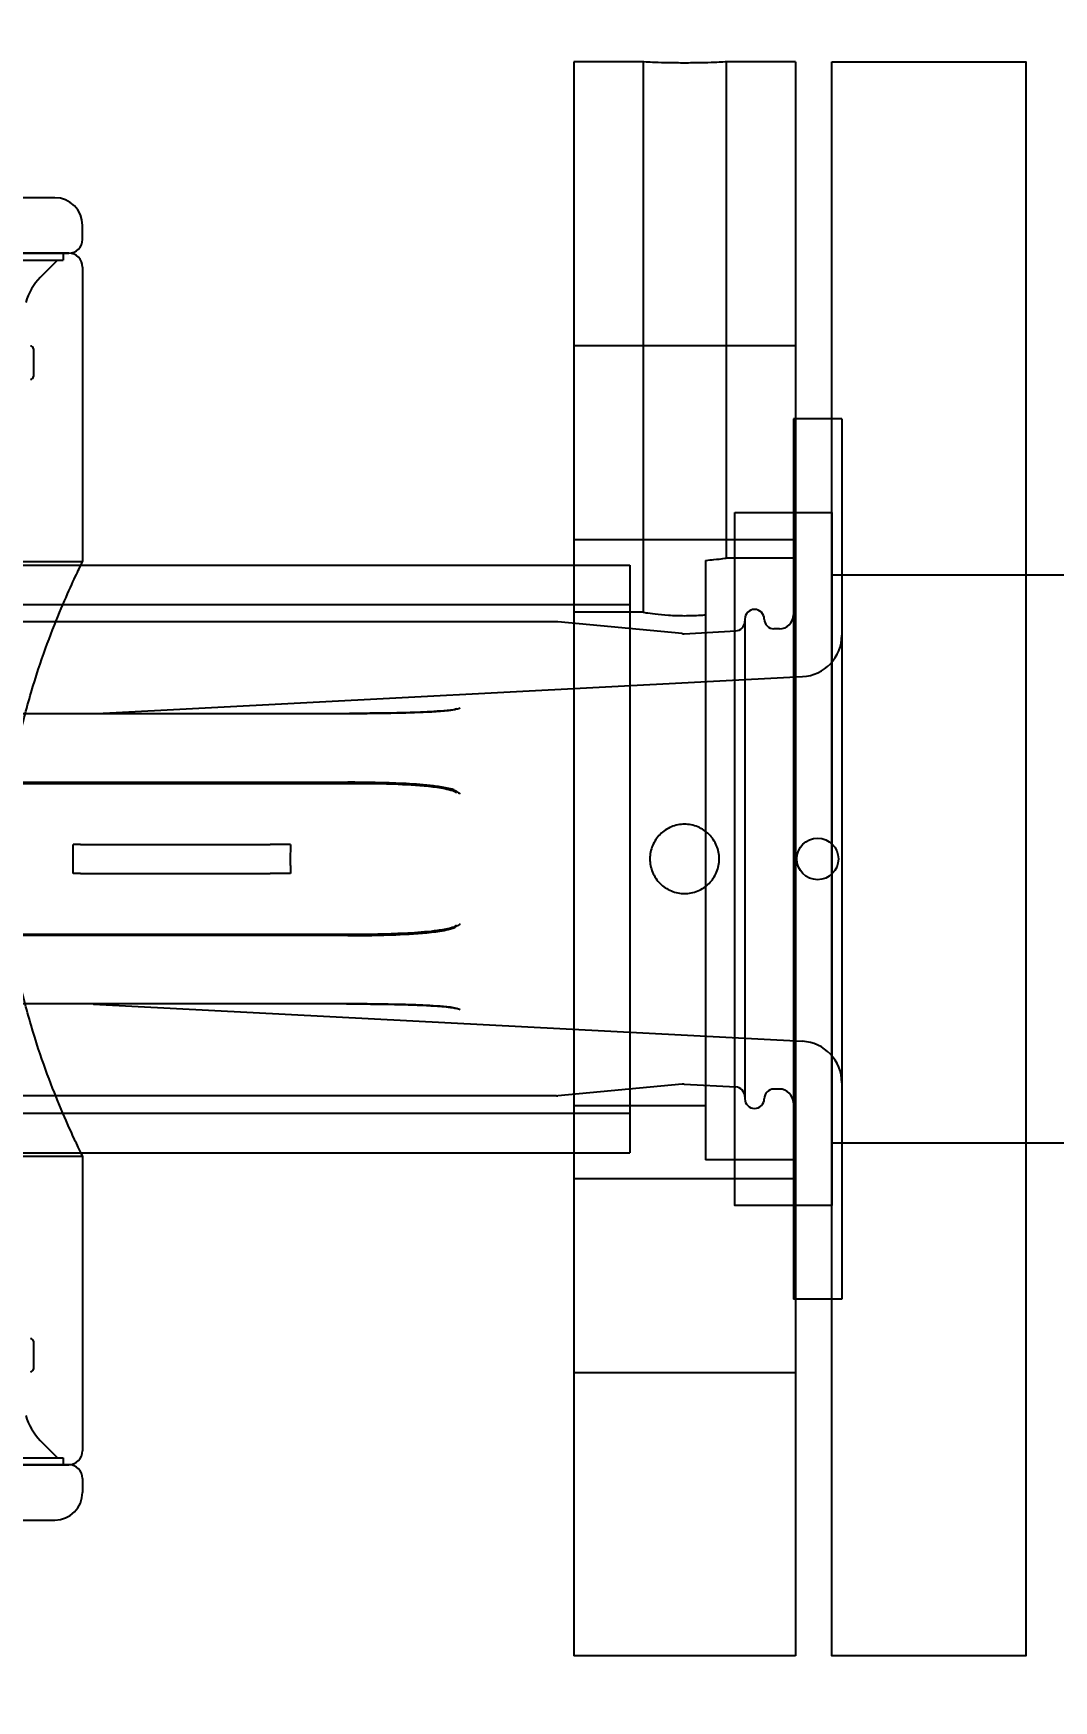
# Model space of a CAD drawing. Header units: millimetres. Extents: x -5247 to 64230, y -16204 to 29599.
# Drawn here: x 55916 to 55989.6, y 21175.4 to 21295.6 of the extents above; entities that cross this region are included whole.
import ezdxf
from ezdxf import colors
from ezdxf.entities.mleader import LeaderData, LeaderLine
from ezdxf.math import Vec2, Vec3

# ---------------------------------------------------------------- set-up
doc = ezdxf.new("R2010")
doc.units = ezdxf.units.MM
doc.layers.add('Выноски надписи', color=7, linetype='Continuous')
doc.layers.add('Фитинги', color=7, linetype='Continuous')
doc.styles.add('ISO_250', font='isocpeur.ttf', dxfattribs={"height": 250})

# ---------------------------------------------------------------- blocks, each defined once
blk = doc.blocks.new('_Dot')
at = {"color": 0, "linetype": 'ByBlock', "lineweight": -2}
blk.add_line((-0.5, 0), (-1, 0), dxfattribs=at)
at = {"color": 0, "linetype": 'ByBlock', "const_width": 0.5}
blk.add_lwpolyline([(-0.25, 0, 1), (0.25, 0, 1)], format="xyb", close=True, dxfattribs=at)
blk = doc.blocks.new('Siemens 7ME65202DF122JE1')
at = {"ltscale": 25.703859}
for p, q in [((-19.35, 57.5), (-19.35, -57.5)), ((-3.35, 57.5), (-3.35, -57.5))]:
    blk.add_line(p, q, dxfattribs=at)
at = {"ltscale": 9.523383}
for p, q in [((-14.35, 57.5), (-19.35, 57.5)), ((-3.35, 57.5), (-8.35, 57.5)), ((-3.35, 21.7), (-8.35, 21.7)), ((-3.35, 21.7), (-8.35, 21.7)), ((-59.8, 21.45), (-54.8, 21.45)), ((-59.8, 21.45), (-54.8, 21.45)), ((-14.35, 17.8), (-19.35, 17.8)), ((-14.35, 17.8), (-19.35, 17.8)), ((-59.8, -21.45), (-54.8, -21.45)), ((-59.8, -21.45), (-54.8, -21.45))]:
    blk.add_line(p, q, dxfattribs=at)
for p, q in [((-19.35, 57.5), (-19.35, -57.5)), ((-14.35, 57.5), (-19.35, 57.5)), ((-3.35, 57.5), (-8.35, 57.5)), ((-3.35, 57.5), (-3.35, -57.5)), ((-56.8, 47.7), (-141.7, 47.7)), ((-54.8, 44.7), (-54.8, 45.7)), ((-142.7, 43.7), (-55.8, 43.7)), ((-55.8, 43.7), (-142.7, 43.7)), ((-54.8, 42.7), (-54.8, 21.45)), ((0, 31.75), (-3.35, 31.75)), ((0, 31.75), (0, -31.75)), ((-54.92, 21.2), (-19.35, 21.2)), ((-54.92, -21.2), (-19.35, -21.2)), ((-54.8, -21.45), (-54.8, -42.7)), ((0, -31.75), (-3.35, -31.75)), ((-55.8, -43.7), (-142.7, -43.7)), ((-142.7, -43.7), (-55.8, -43.7)), ((-54.8, -44.7), (-54.8, -45.7)), ((-141.7, -47.7), (-56.8, -47.7)), ((-3.35, -57.5), (-19.35, -57.5))]:
    blk.add_line(p, q)
at = {"ltscale": 24.008224}
blk.add_line((-14.35, 57.5), (-14.35, 17.8), dxfattribs=at)
blk.add_line((-14.35, 57.5), (-14.35, 17.8), dxfattribs=at)
at = {"ltscale": 24.742554}
blk.add_line((-8.35, 57.5), (-8.35, 21.7), dxfattribs=at)
blk.add_line((-8.35, 57.5), (-8.35, 21.7), dxfattribs=at)
at = {"ltscale": 25.807568}
for p, q in [((-56.8, 47.7), (-141.7, 47.7)), ((-141.7, -47.7), (-56.8, -47.7))]:
    blk.add_line(p, q, dxfattribs=at)
at = {"ltscale": 1.904597}
for p, q in [((-54.8, 44.7), (-54.8, 45.7)), ((-54.8, -44.7), (-54.8, -45.7))]:
    blk.add_line(p, q, dxfattribs=at)
at = {"ltscale": 25.399538}
for p, q in [((-142.7, 43.7), (-55.8, 43.7)), ((-55.8, 43.7), (-142.7, 43.7)), ((-55.8, -43.7), (-142.7, -43.7)), ((-142.7, -43.7), (-55.8, -43.7))]:
    blk.add_line(p, q, dxfattribs=at)
at = {"ltscale": 0.952248}
for p, q in [((-56.2, 43.7), (-56.2, 43.2)), ((-56.2, 43.7), (-56.2, 43.2)), ((-56.2, -43.2), (-56.2, -43.7)), ((-56.2, -43.2), (-56.2, -43.7))]:
    blk.add_line(p, q, dxfattribs=at)
at = {"ltscale": 25.16571}
for p, q in [((-142.3, 43.2), (-56.2, 43.2)), ((-142.3, 43.2), (-56.2, 43.2)), ((-142.3, -43.2), (-56.2, -43.2)), ((-142.3, -43.2), (-56.2, -43.2))]:
    blk.add_line(p, q, dxfattribs=at)
at = {"ltscale": 3.371218}
for p, q in [((-57.85, 41.95), (-56.6, 43.2)), ((-57.85, 41.95), (-56.6, 43.2)), ((-57.85, -41.95), (-56.6, -43.2)), ((-57.85, -41.95), (-56.6, -43.2))]:
    blk.add_line(p, q, dxfattribs=at)
at = {"ltscale": 25.7015}
for p, q in [((-54.8, 42.7), (-54.8, 21.45)), ((-54.8, -21.45), (-54.8, -42.7))]:
    blk.add_line(p, q, dxfattribs=at)
at = {"ltscale": 3.809293}
for p, q in [((-58.35, 36.8), (-58.35, 34.8)), ((-58.35, 36.8), (-58.35, 34.8)), ((-58.35, -34.8), (-58.35, -36.8)), ((-58.35, -34.8), (-58.35, -36.8))]:
    blk.add_line(p, q, dxfattribs=at)
at = {"ltscale": 25.80229}
for p, q in [((-19.35, 37.05), (-3.35, 37.05)), ((-19.35, 37.05), (-3.35, 37.05)), ((-19.35, 23.05), (-3.35, 23.05)), ((-19.35, 23.05), (-3.35, 23.05)), ((-19.35, -23.05), (-3.35, -23.05)), ((-19.35, -23.05), (-3.35, -23.05)), ((-19.35, -37.05), (-3.35, -37.05)), ((-19.35, -37.05), (-3.35, -37.05)), ((-3.35, -57.5), (-19.35, -57.5))]:
    blk.add_line(p, q, dxfattribs=at)
at = {"ltscale": 25.398001}
for p, q in [((-3.5, 31.75), (-3.5, -31.75)), ((-3.5, 31.75), (-3.5, -31.75)), ((0, 31.75), (0, -31.75))]:
    blk.add_line(p, q, dxfattribs=at)
at = {"ltscale": 6.666338}
for p, q in [((0, 31.75), (-3.5, 31.75)), ((0, -31.75), (-3.5, -31.75))]:
    blk.add_line(p, q, dxfattribs=at)
at = {"ltscale": 0.285604}
for p, q in [((-3.35, 31.75), (-3.5, 31.75)), ((-3.35, -31.75), (-3.5, -31.75))]:
    blk.add_line(p, q, dxfattribs=at)
at = {"ltscale": 26.910982}
for p, q in [((-59.8, 21.2), (-15.3, 21.2)), ((-59.8, 18.35), (-15.3, 18.35)), ((-59.8, 18.35), (-15.3, 18.35)), ((-59.8, -18.35), (-15.3, -18.35)), ((-59.8, -18.35), (-15.3, -18.35)), ((-59.8, -21.2), (-15.3, -21.2))]:
    blk.add_line(p, q, dxfattribs=at)
at = {"ltscale": 9.294628}
for p, q in [((-59.8, 21.2), (-54.92, 21.2)), ((-59.8, -21.2), (-54.92, -21.2))]:
    blk.add_line(p, q, dxfattribs=at)
at = {"ltscale": 7.713921}
for p, q in [((-19.35, 21.2), (-15.3, 21.2)), ((-19.35, -21.2), (-15.3, -21.2))]:
    blk.add_line(p, q, dxfattribs=at)
at = {"ltscale": 24.785742}
blk.add_line((-15.3, 21.2), (-15.3, -21.2), dxfattribs=at)
blk.add_line((-15.3, 21.2), (-15.3, -21.2), dxfattribs=at)
at = {"ltscale": 26.434542}
blk.add_line((-9.85, 21.54), (-9.85, -21.7), dxfattribs=at)
blk.add_line((-9.85, 21.54), (-9.85, -21.7), dxfattribs=at)
at = {"ltscale": 24.584784}
for p, q in [((-20.6, 17.1), (-61.25, 17.1)), ((-20.6, 17.1), (-61.25, 17.1)), ((-20.6, -17.1), (-61.25, -17.1)), ((-20.6, -17.1), (-61.25, -17.1))]:
    blk.add_line(p, q, dxfattribs=at)
at = {"ltscale": 21.819384}
for p, q in [((-11.52, 16.26), (-20.5, 17.1)), ((-11.52, 16.26), (-20.5, 17.1)), ((-11.52, -16.26), (-20.5, -17.1)), ((-11.52, -16.26), (-20.5, -17.1))]:
    blk.add_line(p, q, dxfattribs=at)
at = {"ltscale": 26.29393}
blk.add_line((-7, 17.3), (-7, -17.3), dxfattribs=at)
blk.add_line((-7, 17.3), (-7, -17.3), dxfattribs=at)
at = {"ltscale": 7.083381}
for p, q in [((-11.38, 16.25), (-7.66, 16.45)), ((-11.38, 16.25), (-7.66, 16.45)), ((-11.38, -16.25), (-7.66, -16.45)), ((-11.38, -16.25), (-7.66, -16.45))]:
    blk.add_line(p, q, dxfattribs=at)
at = {"ltscale": 0.761779}
for p, q in [((-4.5, 16.6), (-4.9, 16.6)), ((-4.5, 16.6), (-4.9, 16.6)), ((-4.5, -16.6), (-4.9, -16.6)), ((-4.5, -16.6), (-4.9, -16.6))]:
    blk.add_line(p, q, dxfattribs=at)
at = {"ltscale": 24.439964}
blk.add_line((-53.29, 10.51), (-2.84, 13.15), dxfattribs=at)
blk.add_line((-53.29, 10.51), (-2.84, 13.15), dxfattribs=at)
at = {"ltscale": 25.68721}
blk.add_line((-162.96, 10.5), (-35.54, 10.5), dxfattribs=at)
blk.add_line((-162.96, 10.5), (-35.54, 10.5), dxfattribs=at)
at = {"ltscale": 25.73398}
for p, q in [((-163.08, 5.45), (-35.42, 5.45)), ((-163.08, 5.45), (-35.42, 5.45)), ((-35.42, -5.45), (-163.08, -5.45)), ((-35.42, -5.45), (-163.08, -5.45))]:
    blk.add_line(p, q, dxfattribs=at)
at = {"ltscale": 25.640421}
for p, q in [((-162.85, 5.53), (-35.65, 5.53)), ((-162.85, 5.53), (-35.65, 5.53)), ((-35.65, -5.53), (-162.85, -5.53)), ((-35.65, -5.53), (-162.85, -5.53))]:
    blk.add_line(p, q, dxfattribs=at)
at = {"ltscale": 1.570642}
for p, q in [((-54.95, 1.05), (-55.48, 1.05)), ((-54.95, 1.05), (-55.48, 1.05)), ((-54.95, -1.05), (-55.48, -1.05)), ((-54.95, -1.05), (-55.48, -1.05))]:
    blk.add_line(p, q, dxfattribs=at)
at = {"ltscale": 1.999831}
for p, q in [((-55.48, 0), (-55.48, 1.05)), ((-55.48, 0), (-55.48, 1.05)), ((-55.48, -1.05), (-55.48, 0)), ((-55.48, -1.05), (-55.48, 0))]:
    blk.add_line(p, q, dxfattribs=at)
at = {"ltscale": 22.09321}
for p, q in [((-54.95, 1.05), (-41.25, 1.05)), ((-54.95, 1.05), (-41.25, 1.05)), ((-54.95, -1.05), (-41.25, -1.05)), ((-54.95, -1.05), (-41.25, -1.05))]:
    blk.add_line(p, q, dxfattribs=at)
at = {"ltscale": 3.06574}
for p, q in [((-39.78, 1.05), (-41.25, 1.05)), ((-39.78, 1.05), (-41.25, 1.05)), ((-39.78, -1.05), (-41.25, -1.05)), ((-39.78, -1.05), (-41.25, -1.05))]:
    blk.add_line(p, q, dxfattribs=at)
at = {"ltscale": 25.59815}
blk.add_line((-35.76, -10.46), (-162.74, -10.46), dxfattribs=at)
blk.add_line((-35.76, -10.46), (-162.74, -10.46), dxfattribs=at)
at = {"ltscale": 0.013863}
blk.add_line((-54.02, -10.47), (-54.02, -10.47), dxfattribs=at)
blk.add_line((-54.02, -10.47), (-54.02, -10.47), dxfattribs=at)
at = {"ltscale": 24.794432}
blk.add_line((-54.02, -10.47), (-2.84, -13.15), dxfattribs=at)
blk.add_line((-54.02, -10.47), (-2.84, -13.15), dxfattribs=at)
at = {"ltscale": 22.980164}
blk.add_line((-9.85, -17.8), (-19.35, -17.8), dxfattribs=at)
blk.add_line((-9.85, -17.8), (-19.35, -17.8), dxfattribs=at)
at = {"ltscale": 12.380428}
blk.add_line((-3.35, -21.7), (-9.85, -21.7), dxfattribs=at)
blk.add_line((-3.35, -21.7), (-9.85, -21.7), dxfattribs=at)
at = {"ltscale": 22.798204}
blk.add_circle((-1.75, 0), 1.5, dxfattribs=at)
blk.add_circle((-1.75, 0), 1.5)
at = {"ltscale": 5.983681}
for centre, start, end in [((-56.8, 45.7), 0, 90), ((-56.8, -45.7), 270, 0)]:
    blk.add_arc(centre, 2, start, end, dxfattribs=at)
for centre, radius, start, end in [((-56.8, 45.7), 2, 0, 90), ((-55.8, 44.7), 1, 270, 0), ((-55.8, 42.7), 1, 0, 90), ((-55.8, -42.7), 1, 270, 0), ((-55.8, -44.7), 1, 0, 90), ((-56.8, -45.7), 2, 270, 0)]:
    blk.add_arc(centre, radius, start, end)
at = {"ltscale": 2.991791}
for centre, start, end in [((-55.8, 44.7), 270, 0), ((-55.8, 42.7), 0, 90), ((-4.5, 17.6), 270, 0), ((-4.5, 17.6), 270, 0), ((-4.5, -17.6), 0, 90), ((-4.5, -17.6), 0, 90), ((-55.8, -42.7), 270, 0), ((-55.8, -44.7), 0, 90)]:
    blk.add_arc(centre, 1, start, end, dxfattribs=at)
at = {"ltscale": 3.989087}
for centre, start, end in [((-55.02, 39.12), 135, 165), ((-55.02, 39.12), 135, 165), ((-55.02, -39.12), 195, 225), ((-55.02, -39.12), 195, 225)]:
    blk.add_arc(centre, 4, start, end, dxfattribs=at)
at = {"ltscale": 0.598278}
for centre, start, end in [((-58.55, 36.8), 0, 90), ((-58.55, 36.8), 0, 90), ((-58.55, 34.8), 270, 0), ((-58.55, 34.8), 270, 0), ((-58.55, -34.8), 0, 90), ((-58.55, -34.8), 0, 90), ((-58.55, -36.8), 270, 0), ((-58.55, -36.8), 270, 0)]:
    blk.add_arc(centre, 0.2, start, end, dxfattribs=at)
at = {"ltscale": 0.177297}
for centre, start, end in [((-20.6, 16.1), 84.6637, 90), ((-20.6, 16.1), 84.6637, 90), ((-20.6, -16.1), 270, 275.3363), ((-20.6, -16.1), 270, 275.3363)]:
    blk.add_arc(centre, 1, start, end, dxfattribs=at)
at = {"ltscale": 2.024413}
for centre, start, end in [((-7.7, 17.15), 273, 0), ((-7.7, 17.15), 273, 0), ((-7.7, -17.15), 0, 87), ((-7.7, -17.15), 0, 87)]:
    blk.add_arc(centre, 0.7, start, end, dxfattribs=at)
at = {"ltscale": 4.188547}
for centre, start, end in [((-6.3, 17.3), 0, 180), ((-6.3, 17.3), 0, 180), ((-6.3, -17.3), 180, 0), ((-6.3, -17.3), 180, 0)]:
    blk.add_arc(centre, 0.7, start, end, dxfattribs=at)
at = {"ltscale": 2.094223}
for centre, start, end in [((-4.9, 17.3), 180, 270), ((-4.9, 17.3), 180, 270), ((-4.9, -17.3), 90, 180), ((-4.9, -17.3), 90, 180)]:
    blk.add_arc(centre, 0.7, start, end, dxfattribs=at)
at = {"ltscale": 0.277026}
for centre, start, end in [((-11.43, 17.25), 264.6637, 273), ((-11.43, 17.25), 264.6637, 273), ((-11.43, -17.25), 87, 95.3363), ((-11.43, -17.25), 87, 95.3363)]:
    blk.add_arc(centre, 1, start, end, dxfattribs=at)
at = {"ltscale": 8.676382}
for centre, start, end in [((-3, 16.15), 273, 0), ((-3, 16.15), 273, 0), ((-3, -16.15), 0, 87), ((-3, -16.15), 0, 87)]:
    blk.add_arc(centre, 3, start, end, dxfattribs=at)
at = {"ltscale": 0.625174}
blk.add_ellipse((-28.13, 20.44), major_axis=(-4.32, -9.41), ratio=0.748949, start_param=0.589859, end_param=0.62156, dxfattribs=at)
blk.add_ellipse((-28.13, 20.44), major_axis=(-4.32, -9.41), ratio=0.748949, start_param=0.589859, end_param=0.62156, dxfattribs=at)
at = {"ltscale": 0.625367}
blk.add_ellipse((-28.13, 8.72), major_axis=(8.07, -6.5), ratio=0.279112, start_param=4.973072, end_param=5.004747, dxfattribs=at)
blk.add_ellipse((-28.13, 8.72), major_axis=(8.07, -6.5), ratio=0.279112, start_param=4.973072, end_param=5.004747, dxfattribs=at)
at = {"ltscale": 0.625369}
blk.add_ellipse((-28.13, -8.71), major_axis=(8.07, 6.5), ratio=0.278847, start_param=1.278459, end_param=1.310133, dxfattribs=at)
blk.add_ellipse((-28.13, -8.71), major_axis=(8.07, 6.5), ratio=0.278847, start_param=1.278459, end_param=1.310133, dxfattribs=at)
at = {"ltscale": 0.625542}
blk.add_ellipse((-28.13, -20.41), major_axis=(-4.38, 9.41), ratio=0.746838, start_param=5.654068, end_param=5.685717, dxfattribs=at)
blk.add_ellipse((-28.13, -20.41), major_axis=(-4.38, 9.41), ratio=0.746838, start_param=5.654068, end_param=5.685717, dxfattribs=at)
at = {"ltscale": 22.798824}
blk.add_open_spline([(-8.35, 57.5), (-8.35, 57.5), (-8.43, 57.5), (-8.73, 57.48), (-8.96, 57.47), (-9.49, 57.45), (-9.83, 57.44), (-10.57, 57.43), (-10.97, 57.42), (-11.35, 57.42), (-11.73, 57.42), (-12.13, 57.43), (-12.87, 57.44), (-13.21, 57.45), (-13.74, 57.47), (-13.97, 57.48), (-14.27, 57.5), (-14.35, 57.5), (-14.35, 57.5)], degree=3, knots=[1.3563362, 1.3563362, 1.3563362, 1.3563362, 1.4693643, 1.4693643, 1.5823923, 1.5823923, 1.6954203, 1.6954203, 1.8084483, 1.8084483, 1.8084483, 1.9214764, 1.9214764, 2.0345044, 2.0345044, 2.1475324, 2.1475324, 2.2605604, 2.2605604, 2.2605604, 2.2605604], dxfattribs=at)
for points, knots in [([(-8.35, 57.5), (-8.35, 57.5), (-8.43, 57.5), (-8.73, 57.48), (-8.96, 57.47), (-9.49, 57.45), (-9.83, 57.44), (-10.57, 57.43), (-10.97, 57.42), (-11.35, 57.42), (-11.73, 57.42), (-12.13, 57.43), (-12.87, 57.44), (-13.21, 57.45), (-13.74, 57.47), (-13.97, 57.48), (-14.27, 57.5), (-14.35, 57.5), (-14.35, 57.5)], [1.3563362, 1.3563362, 1.3563362, 1.3563362, 1.4693643, 1.4693643, 1.5823923, 1.5823923, 1.6954203, 1.6954203, 1.8084483, 1.8084483, 1.8084483, 1.9214764, 1.9214764, 2.0345044, 2.0345044, 2.1475324, 2.1475324, 2.2605604, 2.2605604, 2.2605604, 2.2605604]), ([(-54.8, -21.45), (-54.8, -21.45), (-54.86, -21.32), (-55.13, -20.76), (-55.33, -20.34), (-55.83, -19.24), (-56.13, -18.56), (-56.78, -16.99), (-57.13, -16.11), (-57.81, -14.23), (-58.17, -13.16), (-58.85, -10.84), (-59.18, -9.59), (-59.72, -6.95), (-59.95, -5.58), (-60.24, -2.78), (-60.32, -1.37), (-60.32, 0), (-60.32, 1.37), (-60.24, 2.78), (-59.95, 5.58), (-59.72, 6.95), (-59.18, 9.59), (-58.85, 10.84), (-58.17, 13.16), (-57.81, 14.23), (-57.13, 16.11), (-56.78, 16.99), (-56.13, 18.56), (-55.83, 19.24), (-55.33, 20.34), (-55.13, 20.76), (-54.86, 21.32), (-54.8, 21.45), (-54.8, 21.45)], [9.878713, 9.878713, 9.878713, 9.878713, 10.289848, 10.289848, 10.700983, 10.700983, 11.112118, 11.112118, 11.523253, 11.523253, 11.935344, 11.935344, 12.347435, 12.347435, 12.759526, 12.759526, 13.171617, 13.171617, 13.171617, 13.583708, 13.583708, 13.995799, 13.995799, 14.40789, 14.40789, 14.819981, 14.819981, 15.231116, 15.231116, 15.642251, 15.642251, 16.053386, 16.053386, 16.464521, 16.464521, 16.464521, 16.464521]), ([(-11.35, 2.5), (-11.04, 2.5), (-10.7, 2.44), (-10.09, 2.18), (-9.8, 1.99), (-9.36, 1.55), (-9.17, 1.26), (-8.91, 0.65), (-8.85, 0.31), (-8.85, -0.31), (-8.91, -0.65), (-9.17, -1.26), (-9.36, -1.55), (-9.8, -1.99), (-10.09, -2.18), (-10.7, -2.44), (-11.04, -2.5), (-11.35, -2.5), (-11.66, -2.5), (-12, -2.44), (-12.61, -2.18), (-12.9, -1.99), (-13.34, -1.55), (-13.53, -1.26), (-13.79, -0.65), (-13.85, -0.31), (-13.85, 0.31), (-13.79, 0.65), (-13.53, 1.26), (-13.34, 1.55), (-12.9, 1.99), (-12.61, 2.18), (-12, 2.44), (-11.66, 2.5), (-11.35, 2.5)], [0.753475, 0.753475, 0.753475, 0.753475, 0.84766, 0.84766, 0.941844, 0.941844, 1.036028, 1.036028, 1.130213, 1.130213, 1.224397, 1.224397, 1.318582, 1.318582, 1.412766, 1.412766, 1.506951, 1.506951, 1.506951, 1.601135, 1.601135, 1.695319, 1.695319, 1.789504, 1.789504, 1.883688, 1.883688, 1.977873, 1.977873, 2.072057, 2.072057, 2.166241, 2.166241, 2.260426, 2.260426, 2.260426, 2.260426])]:
    blk.add_open_spline(points, degree=3, knots=knots)
at = {"ltscale": 5.991542}
blk.add_open_spline([(-9.85, 21.54), (-9.62, 21.56), (-9.41, 21.58), (-8.96, 21.62), (-8.73, 21.65), (-8.43, 21.69), (-8.35, 21.7), (-8.35, 21.7)], degree=3, knots=[-1.6603941, -1.6603941, -1.6603941, -1.6603941, -1.5842636, -1.5842636, -1.4711025, -1.4711025, -1.3579415, -1.3579415, -1.3579415, -1.3579415], dxfattribs=at)
blk.add_open_spline([(-9.85, 21.54), (-9.62, 21.56), (-9.41, 21.58), (-8.96, 21.62), (-8.73, 21.65), (-8.43, 21.69), (-8.35, 21.7), (-8.35, 21.7)], degree=3, knots=[-1.6603941, -1.6603941, -1.6603941, -1.6603941, -1.5842636, -1.5842636, -1.4711025, -1.4711025, -1.3579415, -1.3579415, -1.3579415, -1.3579415], dxfattribs=at)
at = {"ltscale": 25.48765}
blk.add_open_spline([(-54.8, -21.45), (-54.8, -21.45), (-54.86, -21.32), (-55.13, -20.76), (-55.33, -20.34), (-55.83, -19.24), (-56.13, -18.56), (-56.78, -16.99), (-57.13, -16.11), (-57.81, -14.23), (-58.17, -13.16), (-58.85, -10.84), (-59.18, -9.59), (-59.72, -6.95), (-59.95, -5.58), (-60.24, -2.78), (-60.32, -1.37), (-60.32, 0), (-60.32, 1.37), (-60.24, 2.78), (-59.95, 5.58), (-59.72, 6.95), (-59.18, 9.59), (-58.85, 10.84), (-58.17, 13.16), (-57.81, 14.23), (-57.13, 16.11), (-56.78, 16.99), (-56.13, 18.56), (-55.83, 19.24), (-55.33, 20.34), (-55.13, 20.76), (-54.86, 21.32), (-54.8, 21.45), (-54.8, 21.45)], degree=3, knots=[9.878713, 9.878713, 9.878713, 9.878713, 10.289848, 10.289848, 10.700983, 10.700983, 11.112118, 11.112118, 11.523253, 11.523253, 11.935344, 11.935344, 12.347435, 12.347435, 12.759526, 12.759526, 13.171617, 13.171617, 13.171617, 13.583708, 13.583708, 13.995799, 13.995799, 14.40789, 14.40789, 14.819981, 14.819981, 15.231116, 15.231116, 15.642251, 15.642251, 16.053386, 16.053386, 16.464521, 16.464521, 16.464521, 16.464521], dxfattribs=at)
at = {"ltscale": 11.985127}
blk.add_open_spline([(-14.35, 17.8), (-14.35, 17.8), (-14.27, 17.79), (-13.97, 17.74), (-13.74, 17.71), (-13.21, 17.64), (-12.87, 17.61), (-12.13, 17.56), (-11.73, 17.55), (-11.35, 17.55), (-10.97, 17.55), (-10.57, 17.56), (-10.08, 17.59), (-9.96, 17.6), (-9.85, 17.61)], degree=3, knots=[1.358863, 1.358863, 1.358863, 1.358863, 1.4721, 1.4721, 1.585337, 1.585337, 1.6985772, 1.6985772, 1.8118174, 1.8118174, 1.8118174, 1.9250575, 1.9250575, 1.9620866, 1.9620866, 1.9620866, 1.9620866], dxfattribs=at)
blk.add_open_spline([(-14.35, 17.8), (-14.35, 17.8), (-14.27, 17.79), (-13.97, 17.74), (-13.74, 17.71), (-13.21, 17.64), (-12.87, 17.61), (-12.13, 17.56), (-11.73, 17.55), (-11.35, 17.55), (-10.97, 17.55), (-10.57, 17.56), (-10.08, 17.59), (-9.96, 17.6), (-9.85, 17.61)], degree=3, knots=[1.358863, 1.358863, 1.358863, 1.358863, 1.4721, 1.4721, 1.585337, 1.585337, 1.6985772, 1.6985772, 1.8118174, 1.8118174, 1.8118174, 1.9250575, 1.9250575, 1.9620866, 1.9620866, 1.9620866, 1.9620866], dxfattribs=at)
at = {"ltscale": 0.498649}
blk.add_open_spline([(-53.56, 10.5), (-53.47, 10.5), (-53.38, 10.5), (-53.29, 10.51)], degree=3, dxfattribs=at)
blk.add_open_spline([(-53.56, 10.5), (-53.47, 10.5), (-53.38, 10.5), (-53.29, 10.51)], degree=3, dxfattribs=at)
at = {"ltscale": 0.020465}
blk.add_open_spline([(-53.29, 10.51), (-53.29, 10.51), (-53.29, 10.51), (-53.29, 10.51)], degree=3, dxfattribs=at)
blk.add_open_spline([(-53.29, 10.51), (-53.29, 10.51), (-53.29, 10.51), (-53.29, 10.51)], degree=3, dxfattribs=at)
at = {"ltscale": 14.895714}
blk.add_open_spline([(-35.54, 10.5), (-34.39, 10.5), (-33.25, 10.51), (-32.11, 10.53), (-31.26, 10.55), (-30.42, 10.58), (-29.58, 10.62), (-29.17, 10.65), (-28.77, 10.67), (-28.38, 10.72), (-28.18, 10.74), (-27.97, 10.77), (-27.8, 10.82)], degree=3, knots=[0, 0, 0, 0, 0.438409, 0.438409, 0.438409, 0.763361, 0.763361, 0.763361, 0.919223, 0.919223, 0.919223, 1, 1, 1, 1], dxfattribs=at)
blk.add_open_spline([(-35.54, 10.5), (-34.39, 10.5), (-33.25, 10.51), (-32.11, 10.53), (-31.26, 10.55), (-30.42, 10.58), (-29.58, 10.62), (-29.17, 10.65), (-28.77, 10.67), (-28.38, 10.72), (-28.18, 10.74), (-27.97, 10.77), (-27.8, 10.82)], degree=3, knots=[0, 0, 0, 0, 0.438409, 0.438409, 0.438409, 0.763361, 0.763361, 0.763361, 0.919223, 0.919223, 0.919223, 1, 1, 1, 1], dxfattribs=at)
at = {"ltscale": 14.899157}
blk.add_open_spline([(-27.8, 10.82), (-28.07, 10.74), (-28.4, 10.71), (-29.04, 10.66), (-29.36, 10.64), (-30.33, 10.58), (-30.98, 10.56), (-32.93, 10.51), (-34.23, 10.5), (-35.54, 10.5)], degree=3, knots=[0, 0, 0, 0, 0.125, 0.125, 0.25, 0.25, 0.5, 0.5, 1, 1, 1, 1], dxfattribs=at)
blk.add_open_spline([(-27.8, 10.82), (-28.07, 10.74), (-28.4, 10.71), (-29.04, 10.66), (-29.36, 10.64), (-30.33, 10.58), (-30.98, 10.56), (-32.93, 10.51), (-34.23, 10.5), (-35.54, 10.5)], degree=3, knots=[0, 0, 0, 0, 0.125, 0.125, 0.25, 0.25, 0.5, 0.5, 1, 1, 1, 1], dxfattribs=at)
at = {"ltscale": 19.20435}
blk.add_open_spline([(-27.8, 4.86), (-28.07, 5.05), (-28.41, 5.1), (-29.06, 5.22), (-29.38, 5.26), (-30.37, 5.37), (-31.03, 5.41), (-33.01, 5.51), (-34.33, 5.53), (-35.65, 5.53)], degree=3, knots=[0, 0, 0, 0, 0.125, 0.125, 0.25, 0.25, 0.5, 0.5, 1, 1, 1, 1], dxfattribs=at)
blk.add_open_spline([(-27.8, 4.86), (-28.07, 5.05), (-28.41, 5.1), (-29.06, 5.22), (-29.38, 5.26), (-30.37, 5.37), (-31.03, 5.41), (-33.01, 5.51), (-34.33, 5.53), (-35.65, 5.53)], degree=3, knots=[0, 0, 0, 0, 0.125, 0.125, 0.25, 0.25, 0.5, 0.5, 1, 1, 1, 1], dxfattribs=at)
at = {"ltscale": 14.673576}
blk.add_open_spline([(-35.42, 5.45), (-34.29, 5.45), (-33.15, 5.44), (-32.02, 5.39), (-31.19, 5.36), (-30.36, 5.31), (-29.53, 5.21), (-29.14, 5.16), (-28.74, 5.11), (-28.36, 5.01), (-28.16, 4.96), (-27.96, 4.91), (-27.8, 4.8)], degree=3, knots=[0, 0, 0, 0, 0.441757, 0.441757, 0.441757, 0.765329, 0.765329, 0.765329, 0.92049, 0.92049, 0.92049, 1, 1, 1, 1], dxfattribs=at)
blk.add_open_spline([(-35.42, 5.45), (-34.29, 5.45), (-33.15, 5.44), (-32.02, 5.39), (-31.19, 5.36), (-30.36, 5.31), (-29.53, 5.21), (-29.14, 5.16), (-28.74, 5.11), (-28.36, 5.01), (-28.16, 4.96), (-27.96, 4.91), (-27.8, 4.8)], degree=3, knots=[0, 0, 0, 0, 0.441757, 0.441757, 0.441757, 0.765329, 0.765329, 0.765329, 0.92049, 0.92049, 0.92049, 1, 1, 1, 1], dxfattribs=at)
at = {"ltscale": 25.330709}
blk.add_open_spline([(-11.35, 2.5), (-11.04, 2.5), (-10.7, 2.44), (-10.09, 2.18), (-9.8, 1.99), (-9.36, 1.55), (-9.17, 1.26), (-8.91, 0.65), (-8.85, 0.31), (-8.85, -0.31), (-8.91, -0.65), (-9.17, -1.26), (-9.36, -1.55), (-9.8, -1.99), (-10.09, -2.18), (-10.7, -2.44), (-11.04, -2.5), (-11.35, -2.5), (-11.66, -2.5), (-12, -2.44), (-12.61, -2.18), (-12.9, -1.99), (-13.34, -1.55), (-13.53, -1.26), (-13.79, -0.65), (-13.85, -0.31), (-13.85, 0.31), (-13.79, 0.65), (-13.53, 1.26), (-13.34, 1.55), (-12.9, 1.99), (-12.61, 2.18), (-12, 2.44), (-11.66, 2.5), (-11.35, 2.5)], degree=3, knots=[0.753475, 0.753475, 0.753475, 0.753475, 0.84766, 0.84766, 0.941844, 0.941844, 1.036028, 1.036028, 1.130213, 1.130213, 1.224397, 1.224397, 1.318582, 1.318582, 1.412766, 1.412766, 1.506951, 1.506951, 1.506951, 1.601135, 1.601135, 1.695319, 1.695319, 1.789504, 1.789504, 1.883688, 1.883688, 1.977873, 1.977873, 2.072057, 2.072057, 2.166241, 2.166241, 2.260426, 2.260426, 2.260426, 2.260426], dxfattribs=at)
at = {"ltscale": 4.005549}
blk.add_open_spline([(-39.78, 1.05), (-39.8, 0.7), (-39.81, 0.35), (-39.81, 0), (-39.81, -0.35), (-39.8, -0.7), (-39.78, -1.05)], degree=3, knots=[4.8752213, 4.8752213, 4.8752213, 4.8752213, 4.9791512, 4.9791512, 4.9791512, 5.0830812, 5.0830812, 5.0830812, 5.0830812], dxfattribs=at)
blk.add_open_spline([(-39.78, 1.05), (-39.8, 0.7), (-39.81, 0.35), (-39.81, 0), (-39.81, -0.35), (-39.8, -0.7), (-39.78, -1.05)], degree=3, knots=[4.8752213, 4.8752213, 4.8752213, 4.8752213, 4.9791512, 4.9791512, 4.9791512, 5.0830812, 5.0830812, 5.0830812, 5.0830812], dxfattribs=at)
at = {"ltscale": 14.67695}
blk.add_open_spline([(-27.8, -4.8), (-28.06, -4.98), (-28.39, -5.03), (-29.02, -5.15), (-29.33, -5.19), (-30.29, -5.29), (-30.93, -5.34), (-32.85, -5.43), (-34.14, -5.45), (-35.42, -5.45)], degree=3, knots=[0, 0, 0, 0, 0.125, 0.125, 0.25, 0.25, 0.5, 0.5, 1, 1, 1, 1], dxfattribs=at)
blk.add_open_spline([(-27.8, -4.8), (-28.06, -4.98), (-28.39, -5.03), (-29.02, -5.15), (-29.33, -5.19), (-30.29, -5.29), (-30.93, -5.34), (-32.85, -5.43), (-34.14, -5.45), (-35.42, -5.45)], degree=3, knots=[0, 0, 0, 0, 0.125, 0.125, 0.25, 0.25, 0.5, 0.5, 1, 1, 1, 1], dxfattribs=at)
at = {"ltscale": 19.199894}
blk.add_open_spline([(-35.65, -5.53), (-34.5, -5.53), (-33.35, -5.51), (-32.2, -5.47), (-31.34, -5.43), (-30.47, -5.38), (-29.62, -5.29), (-29.21, -5.24), (-28.8, -5.18), (-28.4, -5.09), (-28.19, -5.04), (-27.97, -4.98), (-27.8, -4.86)], degree=3, knots=[0, 0, 0, 0, 0.435136, 0.435136, 0.435136, 0.761438, 0.761438, 0.761438, 0.917985, 0.917985, 0.917985, 1, 1, 1, 1], dxfattribs=at)
blk.add_open_spline([(-35.65, -5.53), (-34.5, -5.53), (-33.35, -5.51), (-32.2, -5.47), (-31.34, -5.43), (-30.47, -5.38), (-29.62, -5.29), (-29.21, -5.24), (-28.8, -5.18), (-28.4, -5.09), (-28.19, -5.04), (-27.97, -4.98), (-27.8, -4.86)], degree=3, knots=[0, 0, 0, 0, 0.435136, 0.435136, 0.435136, 0.761438, 0.761438, 0.761438, 0.917985, 0.917985, 0.917985, 1, 1, 1, 1], dxfattribs=at)
at = {"ltscale": 0.47925}
blk.add_open_spline([(-54.02, -10.47), (-54.09, -10.47), (-54.16, -10.46), (-54.23, -10.46), (-54.25, -10.46), (-54.26, -10.46), (-54.27, -10.46), (-54.27, -10.46), (-54.27, -10.46), (-54.27, -10.46)], degree=3, knots=[0, 0, 0, 0, 0.01995839, 0.01995839, 0.02369989, 0.02369989, 0.02510295, 0.02510295, 0.02516541, 0.02516541, 0.02516541, 0.02516541], dxfattribs=at)
blk.add_open_spline([(-54.02, -10.47), (-54.09, -10.47), (-54.16, -10.46), (-54.23, -10.46), (-54.25, -10.46), (-54.26, -10.46), (-54.27, -10.46), (-54.27, -10.46), (-54.27, -10.46), (-54.27, -10.46)], degree=3, knots=[0, 0, 0, 0, 0.01995839, 0.01995839, 0.02369989, 0.02369989, 0.02510295, 0.02510295, 0.02516541, 0.02516541, 0.02516541, 0.02516541], dxfattribs=at)
at = {"ltscale": 19.459377}
blk.add_open_spline([(-27.8, -10.79), (-28.07, -10.71), (-28.42, -10.68), (-29.07, -10.62), (-29.4, -10.6), (-30.4, -10.55), (-31.07, -10.52), (-33.08, -10.47), (-34.42, -10.46), (-35.76, -10.46)], degree=3, knots=[0, 0, 0, 0, 0.125, 0.125, 0.25, 0.25, 0.5, 0.5, 1, 1, 1, 1], dxfattribs=at)
blk.add_open_spline([(-27.8, -10.79), (-28.07, -10.71), (-28.42, -10.68), (-29.07, -10.62), (-29.4, -10.6), (-30.4, -10.55), (-31.07, -10.52), (-33.08, -10.47), (-34.42, -10.46), (-35.76, -10.46)], degree=3, knots=[0, 0, 0, 0, 0.125, 0.125, 0.25, 0.25, 0.5, 0.5, 1, 1, 1, 1], dxfattribs=at)
at = {"ltscale": 19.454849}
blk.add_open_spline([(-35.76, -10.46), (-34.6, -10.46), (-33.44, -10.47), (-32.28, -10.49), (-31.4, -10.51), (-30.53, -10.54), (-29.66, -10.59), (-29.24, -10.61), (-28.82, -10.64), (-28.41, -10.69), (-28.2, -10.71), (-27.98, -10.74), (-27.8, -10.79)], degree=3, knots=[0, 0, 0, 0, 0.432243, 0.432243, 0.432243, 0.759738, 0.759738, 0.759738, 0.916893, 0.916893, 0.916893, 1, 1, 1, 1], dxfattribs=at)
blk.add_open_spline([(-35.76, -10.46), (-34.6, -10.46), (-33.44, -10.47), (-32.28, -10.49), (-31.4, -10.51), (-30.53, -10.54), (-29.66, -10.59), (-29.24, -10.61), (-28.82, -10.64), (-28.41, -10.69), (-28.2, -10.71), (-27.98, -10.74), (-27.8, -10.79)], degree=3, knots=[0, 0, 0, 0, 0.432243, 0.432243, 0.432243, 0.759738, 0.759738, 0.759738, 0.916893, 0.916893, 0.916893, 1, 1, 1, 1], dxfattribs=at)

msp = doc.modelspace()

# ---------------------------------------------------------------- linework, layer by layer
at = {"layer": 'Фитинги'}
for points in [[(55973.595, 21293.576), (55987.595, 21293.576), (55987.595, 21178.576), (55973.595, 21178.576)], [(55966.595, 21261.076), (55973.595, 21261.076), (55973.595, 21211.076), (55966.595, 21211.076)]]:
    msp.add_lwpolyline(points, close=True, dxfattribs=at)
for points in [[(55966.595, 21215.576), (55966.595, 21256.576)], [(55973.595, 21256.576), (55991.595, 21256.576), (55991.595, 21215.576), (55973.595, 21215.576)]]:
    msp.add_lwpolyline(points, dxfattribs=at)

# ---------------------------------------------------------------- block references
msp.add_blockref('Siemens 7ME65202DF122JE1', (55974.308, 21236.076))

# ---------------------------------------------------------------- leaders
at = {"layer": 'Выноски надписи'}
ml = msp.add_multileader_mtext('Standard', dxfattribs=at)
ml.set_content('МЩУНР', color=256, style='ISO_250')
ml.set_leader_properties()
ml.set_arrow_properties(name='DOT')
ml.build(insert=Vec2(0, 0))
ml.multileader.update_dxf_attribs({"text_left_attachment_type": 6, "text_right_attachment_type": 6, "dogleg_length": 100, "arrow_head_size": 50})
ctx = ml.context
ctx.base_point, ctx.char_height, ctx.arrow_head_size, ctx.plane_origin = Vec3(55560.208, 18987.724), 100, 50, Vec3(50928.404, 21081.171)
ctx.left_attachment, ctx.right_attachment = 6, 6
notes = []
notes.append((ctx, [(1, (1, 1, 0), (55460.208, 18987.724), (1, 0), 100, [(0, [(54718.058, 21869.082)], 0, [])])]))
ctx.mtext.insert, ctx.mtext.width, ctx.mtext.defined_height, ctx.mtext.flow_direction = Vec3(55562.208, 19107.724), 586.7072, 216.54, 5
for ctx, leaders in notes:
    for number, flags, end, landing, length, lines in leaders:
        leader = LeaderData()
        leader.index, (leader.has_last_leader_line, leader.has_dogleg_vector, leader.attachment_direction) = number, flags
        leader.last_leader_point, leader.dogleg_vector, leader.dogleg_length = Vec3(end), Vec3(landing), length
        for number, points, colour, breaks in lines:
            line = LeaderLine()
            line.index, line.vertices, line.color, line.breaks = number, Vec3.list(points), colors.encode_raw_color(colour), breaks
            leader.lines.append(line)
        ctx.leaders.append(leader)

doc.saveas('drawing.dxf')
